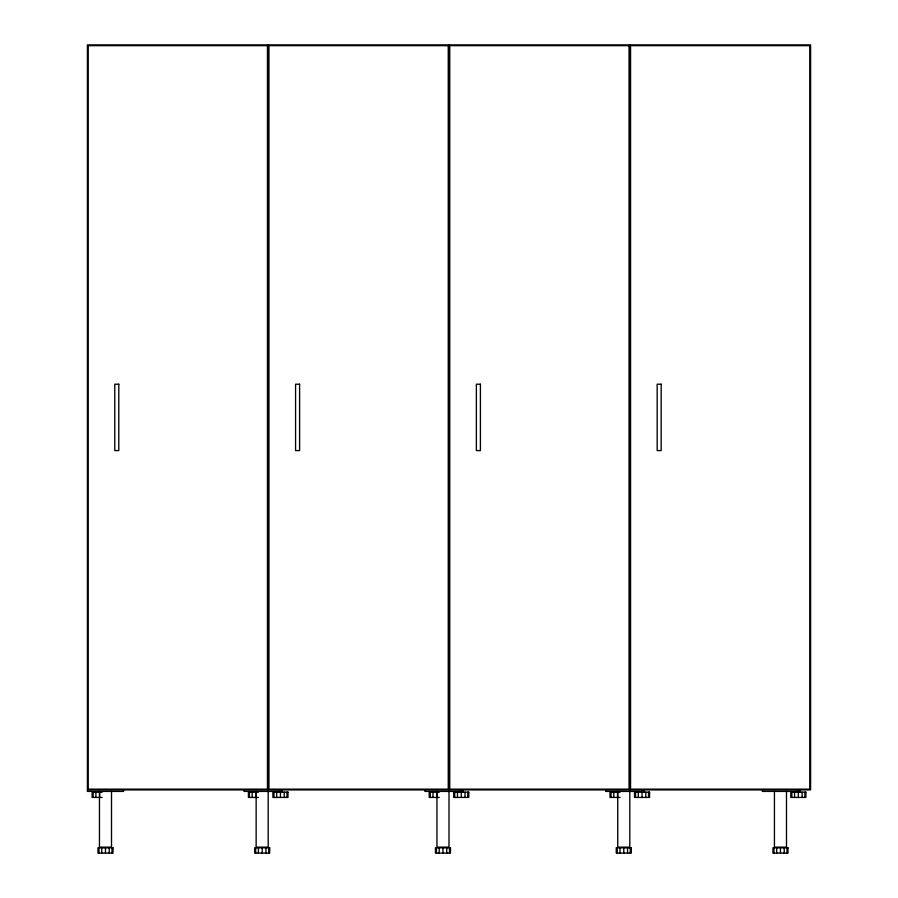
<?xml version="1.0" encoding="UTF-8"?>
<svg xmlns="http://www.w3.org/2000/svg" width="898" height="898" viewBox="0 0 898 898"><rect width="100%" height="100%" fill="white"/><g stroke="black" fill="none" stroke-linecap="round" stroke-linejoin="round"><path stroke-width="1.35" d="M87.409 789.903L810.591 789.903L810.591 44.9L87.409 44.9L87.409 791.407L123.565 791.407L123.565 789.903M102.159 792.159L92.135 792.159L92.135 797.435L102.159 797.435M258.456 792.159L248.42 792.159L248.42 797.435L258.456 797.435M439.257 792.159L429.222 792.159L429.222 797.435L439.257 797.435M620.058 792.159L610.023 792.159L610.023 797.435L620.058 797.435M804.855 792.159L804.855 797.435M802.105 792.159L802.105 797.435M800.23 789.645L800.23 792.159M799.972 789.645L799.972 792.159M799.287 789.645L799.287 792.159M798.547 789.903L798.547 791.407L762.38 791.407L762.38 789.903M798.344 789.645L798.344 797.435M794.584 792.159L794.584 797.435M791.834 792.159L791.834 797.435M786.985 847.824L786.985 853.1M786.491 791.407L786.491 847.151L774.435 847.151L774.435 791.407M784.223 847.824L784.223 853.1M780.463 847.824L780.463 853.1M776.703 847.824L776.703 853.1M773.953 847.824L773.953 853.1M648.569 792.159L648.569 797.435M645.808 792.159L645.808 797.435M643.933 789.645L643.933 792.159M643.686 789.645L643.686 792.159M642.99 789.645L642.99 792.159M642.048 789.645L642.048 797.435M641.857 789.903L641.857 791.407L605.69 791.407L605.69 789.903M638.287 792.159L638.287 797.435M635.537 792.159L635.537 797.435M630.284 847.824L630.284 853.1M629.801 44.9L629.801 789.903M629.801 791.407L629.801 847.151L617.745 847.151L617.745 791.407M627.534 847.824L627.534 853.1M623.773 847.824L623.773 853.1M620.013 847.824L620.013 853.1M617.543 792.159L617.543 797.435M617.252 847.824L617.252 853.1M613.783 792.159L613.783 797.435M611.033 792.159L611.033 797.435M467.768 792.159L467.768 797.435M465.018 792.159L465.018 797.435M463.132 789.645L463.132 792.159M462.885 789.645L462.885 792.159M462.189 789.645L462.189 792.159M461.258 789.645L461.258 797.435M461.056 789.903L461.056 791.407L424.889 791.407L424.889 789.903M460.315 789.645L460.315 792.159M457.486 792.159L457.486 797.435M454.736 792.159L454.736 797.435M449.494 847.824L449.494 853.1M449 44.9L449 789.903M449 791.407L449 847.151L436.944 847.151L436.944 791.407M446.733 847.824L446.733 853.1M442.972 847.824L442.972 853.1M439.212 847.824L439.212 853.1M436.742 792.159L436.742 797.435M436.462 847.824L436.462 853.1M432.982 792.159L432.982 797.435M430.232 792.159L430.232 797.435M286.967 792.159L286.967 797.435M284.217 792.159L284.217 797.435M282.342 789.645L282.342 792.159M282.084 789.645L282.084 792.159M281.4 789.645L281.4 792.159M280.457 789.645L280.457 797.435M280.255 789.903L280.255 791.407L244.099 791.407L244.099 789.903M276.696 792.159L276.696 797.435M273.935 792.159L273.935 797.435M268.693 847.824L268.693 853.1M268.199 44.9L268.199 789.903M268.199 791.407L268.199 847.151L256.143 847.151L256.143 791.407M265.943 847.824L265.943 853.1M262.171 847.824L262.171 853.1M258.411 847.824L258.411 853.1M255.952 792.159L255.952 797.435M255.661 847.824L255.661 853.1M252.192 792.159L252.192 797.435M249.431 792.159L249.431 797.435M112.003 847.824L112.003 853.1M111.509 791.407L111.509 847.151L99.454 847.151L99.454 791.407M109.242 847.824L109.242 853.1M105.481 847.824L105.481 853.1M101.721 847.824L101.721 853.1M99.656 792.159L99.656 797.435M98.971 847.824L98.971 853.1M95.895 792.159L95.895 797.435M93.145 792.159L93.145 797.435M267.447 45.652L88.161 45.652L88.161 789.151L267.447 789.151L267.447 45.652M448.248 45.652L268.951 45.652L268.951 789.151L448.248 789.151L448.248 45.652M629.049 45.652L449.752 45.652L449.752 789.151L629.049 789.151L629.049 45.652M809.839 45.652L630.553 45.652L630.553 789.151L809.839 789.151L809.839 45.652M118.794 384.209L114.776 384.209L114.776 450.583L118.794 450.583L118.794 384.209M299.595 384.209L295.565 384.209L295.565 450.583L299.595 450.583L299.595 384.209M480.396 384.209L476.367 384.209L476.367 450.583L480.396 450.583L480.396 384.209M661.186 384.209L657.168 384.209L657.168 450.583L661.186 450.583L661.186 384.209M287.977 792.159L272.925 792.159L272.925 797.435L287.977 797.435L287.977 792.159M468.778 792.159L453.726 792.159L453.726 797.435L468.778 797.435L468.778 792.159M649.58 792.159L634.527 792.159L634.527 797.435L649.58 797.435L649.58 792.159M805.865 792.159L790.824 792.159L790.824 797.435L805.865 797.435L805.865 792.159M113.002 847.824L97.961 847.824L97.961 853.1L113.002 853.1L113.002 847.824M269.703 847.824L254.65 847.824L254.65 853.1L269.703 853.1L269.703 847.824M450.493 847.824L435.451 847.824L435.451 853.1L450.493 853.1L450.493 847.824M631.294 847.824L616.253 847.824L616.253 853.1L631.294 853.1L631.294 847.824M787.984 847.824L772.942 847.824L772.942 853.1L787.984 853.1L787.984 847.824"/></g></svg>
